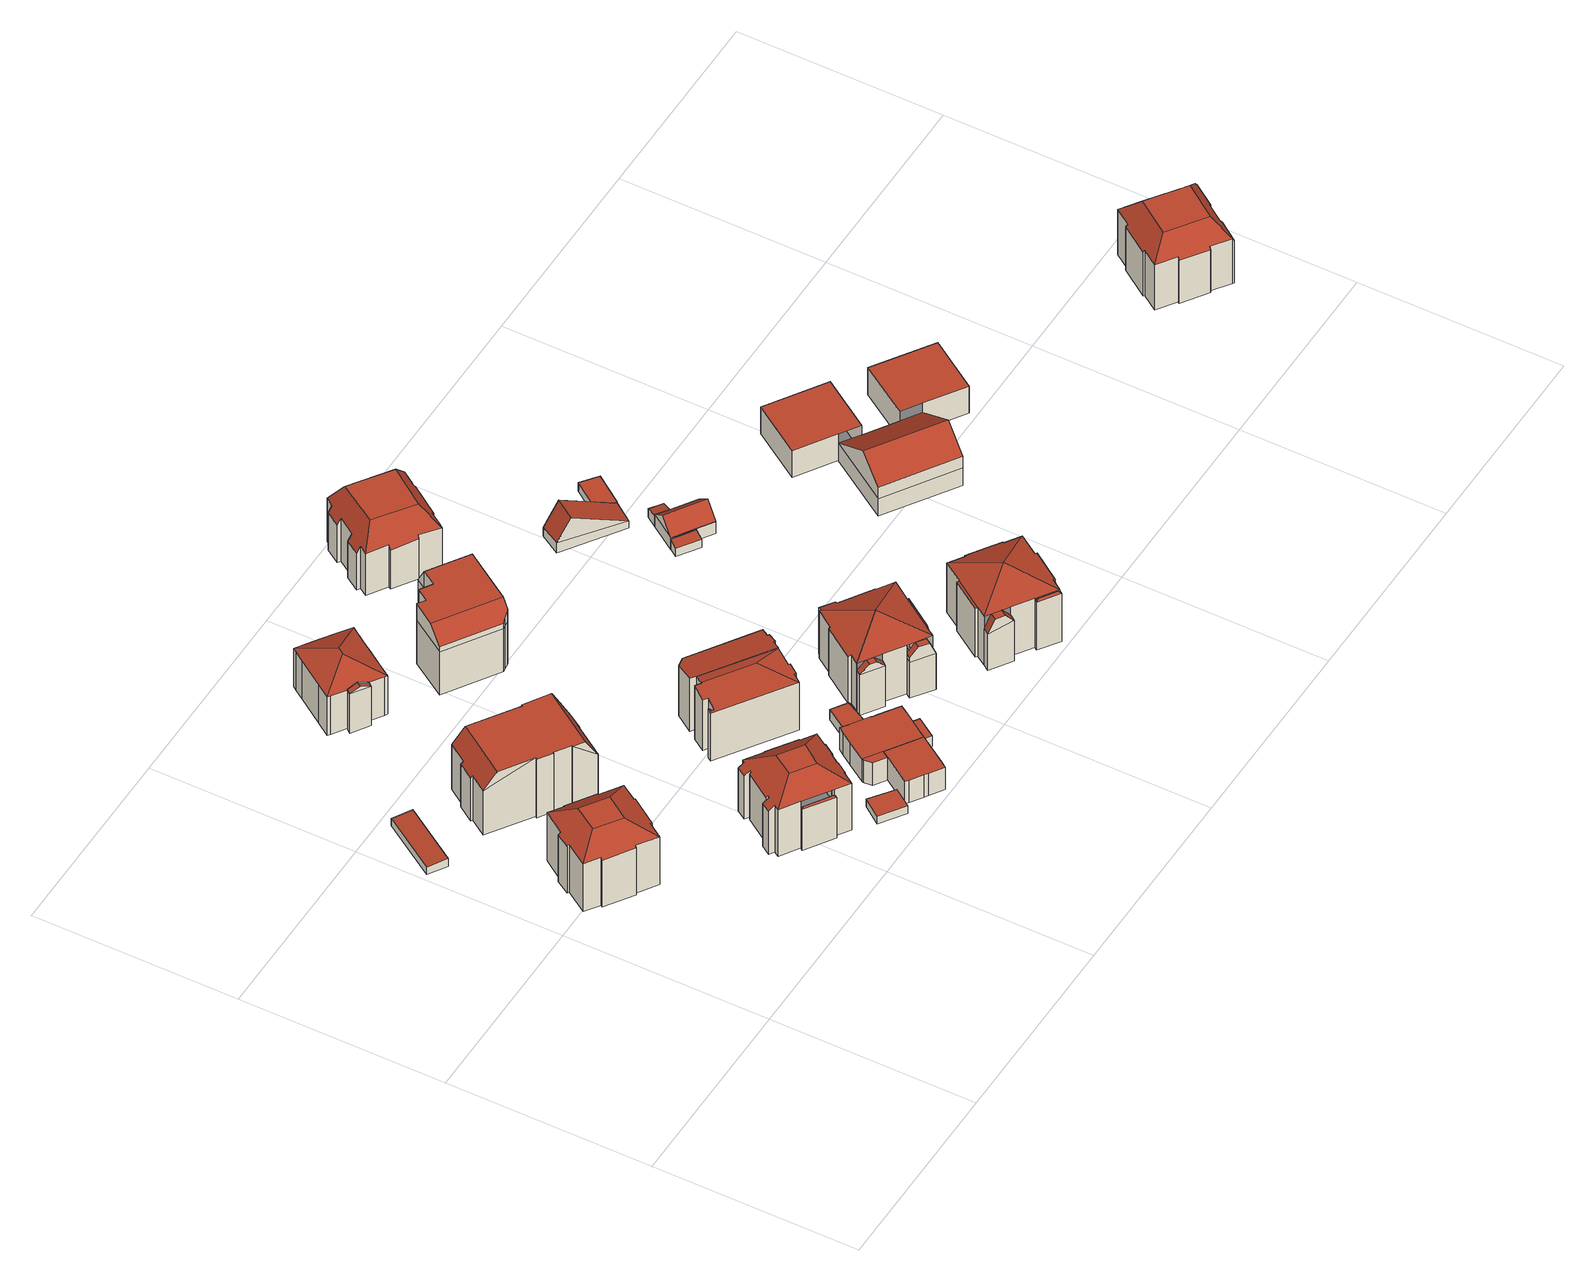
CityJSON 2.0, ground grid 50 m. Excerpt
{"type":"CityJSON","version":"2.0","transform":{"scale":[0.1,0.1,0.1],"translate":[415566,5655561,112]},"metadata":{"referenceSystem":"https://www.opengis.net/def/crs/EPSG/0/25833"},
"CityObjects":{
"building1":{"type":"Building","attributes":{"Dachtyp_tdc":"tdcPolyFlatRoof","Gemeindeschluessel":14612000,"Dachneigung":2.88,"QualitaetDacherkennung":80,"Geometrietyp2DReferenz":"3000","measuredHeight":2.33,"function":"31001_9998","roofType":"2100"},"geometry":[{"type":"Solid","lod":"2","boundaries":[[[[0,1,2,3]],[[1,4,5,2]],[[4,6,7,5]],[[6,0,3,7]],[[6,4,1,0]],[[3,2,5,7]]]],"semantics":{"surfaces":[{"type":"WallSurface"},{"type":"RoofSurface"},{"type":"GroundSurface"}],"values":[[0,0,0,0,1,2]]}}]},
"building2":{"type":"Building","attributes":{"Dachtyp_tdc":"tdcCutTentRoof","Gemeindeschluessel":14612000,"Dachneigung":31.98,"QualitaetDacherkennung":56,"Geometrietyp2DReferenz":"3000","measuredHeight":17.59,"function":"31001_9998","roofType":"9999"},"geometry":[{"type":"Solid","lod":"2","boundaries":[[[[8,9,10,11,12,13,14,15]],[[16,17,18,19,20,8,15,21]],[[22,23,24,25,26,16,21,27]],[[13,28,29,30,31,22,27,14]],[[27,21,15,14]],[[32,33,34,35,36,37,38,39,40,41,42,43,44,45,46,47,48,49,50,51]],[[30,29,32,51]],[[29,28,33,32]],[[28,13,34,33]],[[13,12,35,34]],[[12,11,36,35]],[[11,10,37,36]],[[10,9,38,37]],[[9,8,39,38]],[[8,20,40,39]],[[20,19,41,40]],[[19,18,42,41]],[[18,17,43,42]],[[17,16,44,43]],[[16,26,45,44]],[[26,25,46,45]],[[25,24,47,46]],[[24,23,48,47]],[[23,22,49,48]],[[22,31,50,49]],[[31,30,51,50]]]],"semantics":{"surfaces":[{"type":"RoofSurface"},{"type":"GroundSurface"},{"type":"WallSurface"}],"values":[[0,0,0,0,0,1,2,2,2,2,2,2,2,2,2,2,2,2,2,2,2,2,2,2,2,2]]}}]},
"building3":{"type":"Building","attributes":{"Dachtyp_tdc":"tdcFreeFormRoof","Gemeindeschluessel":14612000,"Dachneigung":0.006,"QualitaetDacherkennung":50,"Geometrietyp2DReferenz":"3000","measuredHeight":17.44,"function":"31001_9998","roofType":"5000"},"geometry":[{"type":"Solid","lod":"2","boundaries":[[[[52,53,54,55]],[[53,56,57,54]],[[56,58,59,57]],[[58,60,61,59]],[[60,62,63,61]],[[62,64,65,63]],[[64,66,67,65]],[[66,68,69,67]],[[68,70,71,69]],[[70,72,73,71]],[[72,74,75,73]],[[74,76,77,75]],[[76,78,79,77]],[[78,80,81,79]],[[80,82,83,81]],[[82,84,85,83]],[[84,86,87,85]],[[86,88,89,87]],[[88,52,55,89]],[[90,62,60,58,56,53,52,91]],[[70,68,92,93,76,74,72]],[[93,92,66,64,90,91,88,86,84,82,80,78]],[[64,62,90]],[[68,66,92]],[[52,88,91]],[[78,76,93]],[[55,54,57,59,61,63,65,67,69,71,73,75,77,79,81,83,85,87,89]]]],"semantics":{"surfaces":[{"type":"WallSurface"},{"type":"RoofSurface"},{"type":"GroundSurface"}],"values":[[0,0,0,0,0,0,0,0,0,0,0,0,0,0,0,0,0,0,0,1,1,1,0,0,0,0,2]]}}]},
"building4":{"type":"Building","attributes":{"Gemeindeschluessel":14612000,"Geometrietyp2DReferenz":"3000","function":"31001_9998","roofType":"9999"},"children":["building4-1","building4-2"]},
"building4-1":{"type":"BuildingPart","attributes":{"Dachtyp_tdc":"tdcCutTentRoof","Dachneigung":35.13,"QualitaetDacherkennung":60,"Geometrietyp2DReferenz":"3000","measuredHeight":17.66,"roofType":"9999"},"parents":["building4"],"geometry":[{"type":"MultiSurface","lod":"2","boundaries":[[[94,95,96,97,98,99]],[[100,101,102,103,104,105,106,107,108,109,110,111,112,94,99,113]],[[99,98,114,113]],[[115,116,117,118,119,120,121,122,123,124,125,126,127,128,129,130,131,132,133,134,135,136,137,138,139,140,141,142,143,144]],[[110,109,116,115]],[[109,108,117,116]],[[108,107,118,117]],[[107,106,119,118]],[[106,105,120,119]],[[105,104,121,120]],[[104,103,122,121]],[[103,102,123,122]],[[102,101,124,123]],[[101,100,125,124]],[[100,145,126,125]],[[145,146,127,126]],[[146,147,128,127]],[[147,148,129,128]],[[148,149,130,129]],[[149,150,131,130]],[[150,151,132,131]],[[151,152,133,132]],[[152,153,134,133]],[[153,154,135,134]],[[154,155,136,135]],[[155,156,137,136]],[[156,157,138,137]],[[157,97,139,138]],[[97,96,140,139]],[[96,158,140]],[[95,141,159]],[[95,94,142,141]],[[94,112,143,142]],[[112,111,144,143]],[[111,110,115,144]],[[149,148,147,146,145,100,113,114]],[[97,157,156,155,154,153,152,151,150,149,114,98]]],"semantics":{"surfaces":[{"type":"RoofSurface"},{"type":"GroundSurface"},{"type":"WallSurface"}],"values":[0,0,0,1,2,2,2,2,2,2,2,2,2,2,2,2,2,2,2,2,2,2,2,2,2,2,2,2,2,2,2,2,2,2,2,0,0]}}]},
"building4-2":{"type":"BuildingPart","attributes":{"Dachtyp_tdc":"tdcFreeFormRoof","Dachneigung":51.42,"QualitaetDacherkennung":9,"Geometrietyp2DReferenz":"3000","measuredHeight":12.62,"roofType":"5000"},"parents":["building4"],"geometry":[{"type":"MultiSurface","lod":"2","boundaries":[[[160,161,162,163]],[[161,159,141,162]],[[158,160,163,140]],[[164,159,161]],[[165,164,161,160]],[[165,160,158]],[[164,165,158,159]],[[163,162,141,140]]],"semantics":{"surfaces":[{"type":"WallSurface"},{"type":"RoofSurface"},{"type":"GroundSurface"}],"values":[0,0,0,1,1,1,1,2]}}]},
"building5":{"type":"Building","attributes":{"Dachtyp_tdc":"tdcPolyFlatRoof","Gemeindeschluessel":14612000,"Dachneigung":0,"QualitaetDacherkennung":70,"Geometrietyp2DReferenz":"3000","measuredHeight":2.36,"function":"31001_9998","roofType":"1000"},"geometry":[{"type":"Solid","lod":"2","boundaries":[[[[166,167,168,169]],[[167,170,171,168]],[[170,172,173,171]],[[172,166,169,173]],[[172,170,167,166]],[[169,168,171,173]]]],"semantics":{"surfaces":[{"type":"WallSurface"},{"type":"RoofSurface"},{"type":"GroundSurface"}],"values":[[0,0,0,0,1,2]]}}]},
"building6":{"type":"Building","attributes":{"Gemeindeschluessel":14612000,"Geometrietyp2DReferenz":"3000","function":"31001_9998","roofType":"9999"},"children":["building6-1","building6-2"]},
"building6-1":{"type":"BuildingPart","attributes":{"Dachtyp_tdc":"tdcGableRoof","Dachneigung":24.91,"QualitaetDacherkennung":66,"Geometrietyp2DReferenz":"3000","measuredHeight":12.84,"roofType":"3100"},"parents":["building6"],"geometry":[{"type":"MultiSurface","lod":"2","boundaries":[[[174,175,176,177,178]],[[175,179,180,176]],[[179,181,182,183,180]],[[179,175,184]],[[174,181,185]],[[175,174,185,184]],[[181,179,184,185]],[[177,176,180,183]]],"semantics":{"surfaces":[{"type":"WallSurface"},{"type":"RoofSurface"},{"type":"GroundSurface"}],"values":[0,0,0,0,0,1,1,2]}}]},
"building6-2":{"type":"BuildingPart","attributes":{"Dachtyp_tdc":"tdcHipRoof","Dachneigung":25.1,"QualitaetDacherkennung":84,"Geometrietyp2DReferenz":"3000","measuredHeight":14.79,"roofType":"3200"},"parents":["building6"],"geometry":[{"type":"MultiSurface","lod":"2","boundaries":[[[186,187,188,189]],[[187,190,191,188]],[[190,192,193,191]],[[192,194,195,193]],[[194,178,177,195]],[[182,196,197,183]],[[198,199,200,201]],[[199,202,203,200]],[[202,186,189,203]],[[198,204,205,206,207]],[[208,196,182,178,194,192,209]],[[206,210,211,212,208,209,207]],[[192,190,187,186,202,199,198,207,209]],[[189,188,191,193,195,177,183,197,213,214,215,216,217,218,219,201,200,203]],[[196,208,213,197]],[[208,212,214,213]],[[212,211,215,214]],[[211,210,216,215]],[[210,206,217,216]],[[206,205,218,217]],[[205,204,219,218]],[[204,198,201,219]]],"semantics":{"surfaces":[{"type":"WallSurface"},{"type":"RoofSurface"},{"type":"GroundSurface"}],"values":[0,0,0,0,0,0,0,0,0,1,1,1,1,2,0,0,0,0,0,0,0,0]}}]},
"building7":{"type":"Building","attributes":{"Dachtyp_tdc":"tdcPolyFlatRoof","Gemeindeschluessel":14612000,"Dachneigung":0,"QualitaetDacherkennung":79,"Geometrietyp2DReferenz":"3000","measuredHeight":6.7,"function":"31001_9998","roofType":"1000"},"geometry":[{"type":"Solid","lod":"2","boundaries":[[[[220,221,222,223]],[[221,224,225,222]],[[224,226,227,225]],[[226,228,229,227]],[[228,230,231,229]],[[230,232,233,231]],[[232,234,235,233]],[[234,236,237,235]],[[236,220,223,237]],[[236,234,232,230,228,226,224,221,220]],[[223,222,225,227,229,231,233,235,237]]]],"semantics":{"surfaces":[{"type":"WallSurface"},{"type":"RoofSurface"},{"type":"GroundSurface"}],"values":[[0,0,0,0,0,0,0,0,0,1,2]]}}]},
"building8":{"type":"Building","attributes":{"Gemeindeschluessel":14612000,"Geometrietyp2DReferenz":"3000","function":"31001_9998","roofType":"9999"},"children":["building8-1","building8-2","building8-3","building8-4"]},
"building8-1":{"type":"BuildingPart","attributes":{"Dachtyp_tdc":"tdcPolyFlatRoof","Dachneigung":0,"QualitaetDacherkennung":78,"Geometrietyp2DReferenz":"3000","measuredHeight":2.94,"roofType":"1000"},"parents":["building8"],"geometry":[{"type":"MultiSurface","lod":"2","boundaries":[[[238,239,240,241]],[[242,243,244,245]],[[243,238,241,244]],[[243,242,239,238]],[[241,240,245,244]]],"semantics":{"surfaces":[{"type":"WallSurface"},{"type":"RoofSurface"},{"type":"GroundSurface"}],"values":[0,0,0,1,2]}}]},
"building8-2":{"type":"BuildingPart","attributes":{"Dachtyp_tdc":"tdcPolyFlatRoof","Dachneigung":0,"QualitaetDacherkennung":60,"Geometrietyp2DReferenz":"3000","measuredHeight":6.69,"roofType":"1000"},"parents":["building8"],"geometry":[{"type":"MultiSurface","lod":"2","boundaries":[[[246,247,248,249,250]],[[228,226,227,229,251]],[[226,252,253,227]],[[252,246,250,253]],[[252,226,228,247,246]],[[250,249,229,227,253]]],"semantics":{"surfaces":[{"type":"WallSurface"},{"type":"RoofSurface"},{"type":"GroundSurface"}],"values":[0,0,0,0,1,2]}}]},
"building8-3":{"type":"BuildingPart","attributes":{"Dachtyp_tdc":"tdcPolyFlatRoof","Dachneigung":0,"QualitaetDacherkennung":47,"Geometrietyp2DReferenz":"3000","measuredHeight":6.54,"roofType":"1000"},"parents":["building8"],"geometry":[{"type":"MultiSurface","lod":"2","boundaries":[[[254,255,256]],[[254,257,231,255]],[[257,251,229,231]],[[248,258,259,249]],[[258,260,261,259]],[[260,262,263,261]],[[262,264,245,263]],[[264,242,245]],[[265,266,267,240,239]],[[266,268,269,267]],[[268,270,271,269]],[[270,272,273,271]],[[272,274,273]],[[272,270,268,266,265,264,262,260,258,248,251,257,254]],[[255,231,229,249,259,261,263,245,240,267,269,271,273]]],"semantics":{"surfaces":[{"type":"WallSurface"},{"type":"RoofSurface"},{"type":"GroundSurface"}],"values":[0,0,0,0,0,0,0,0,0,0,0,0,0,1,2]}}]},
"building8-4":{"type":"BuildingPart","attributes":{"Dachtyp_tdc":"tdcPolyFlatRoof","Dachneigung":2.99,"QualitaetDacherkennung":72,"Geometrietyp2DReferenz":"3000","measuredHeight":3.21,"roofType":"2100"},"parents":["building8"],"geometry":[{"type":"MultiSurface","lod":"2","boundaries":[[[274,275,276,273]],[[277,256,255,278]],[[256,277,275,274]],[[273,276,278,255]],[[275,277,278,276]]],"semantics":{"surfaces":[{"type":"WallSurface"},{"type":"RoofSurface"},{"type":"GroundSurface"}],"values":[0,0,1,2,0]}}]},
"building9":{"type":"Building","attributes":{"Gemeindeschluessel":14612000,"Geometrietyp2DReferenz":"3000","function":"31001_9998","roofType":"9999"},"children":["building9-1","building9-2"]},
"building9-1":{"type":"BuildingPart","attributes":{"Dachtyp_tdc":"tdcPolyFlatRoof","Dachneigung":9.47,"QualitaetDacherkennung":46,"Geometrietyp2DReferenz":"3000","measuredHeight":15.75,"roofType":"2100"},"parents":["building9"],"geometry":[{"type":"MultiSurface","lod":"2","boundaries":[[[279,280,281,282]],[[280,283,284,281]],[[283,285,286,284]],[[285,287,288,286]],[[287,289,290,288]],[[289,291,292,290]],[[293,294,295,296,297]],[[298,299,300,301,302]],[[299,279,282,300]],[[299,298,294,293,291,289,287,285,283,280,279]],[[282,281,284,286,288,290,292,297,296,301,300]],[[291,293,297,292]]],"semantics":{"surfaces":[{"type":"WallSurface"},{"type":"RoofSurface"},{"type":"GroundSurface"}],"values":[0,0,0,0,0,0,0,0,0,1,2,0]}}]},
"building9-2":{"type":"BuildingPart","attributes":{"Dachtyp_tdc":"tdcHipAndGableRoof","Dachneigung":14.17,"QualitaetDacherkennung":45,"Geometrietyp2DReferenz":"3000","measuredHeight":16.1,"roofType":"5000"},"parents":["building9"],"geometry":[{"type":"MultiSurface","lod":"2","boundaries":[[[303,304,305,306]],[[304,307,308,305]],[[307,309,310,308]],[[309,311,312,310]],[[311,313,314,312]],[[313,315,316,314]],[[315,317,318,316]],[[317,302,301,318]],[[295,319,320,296]],[[319,321,322,320]],[[323,324,325,326]],[[324,327,328,325]],[[327,329,330,328]],[[329,331,332,330]],[[331,303,306,332]],[[327,324,323,333,321,319,295,334]],[[295,302,317,334]],[[317,315,313,311,309,307,304,303,331,329,327,334]],[[306,305,308,310,312,314,316,318,301,296,320,322,335,326,325,328,330,332]],[[321,333,335,322]],[[333,323,326,335]]],"semantics":{"surfaces":[{"type":"WallSurface"},{"type":"RoofSurface"},{"type":"GroundSurface"}],"values":[0,0,0,0,0,0,0,0,0,0,0,0,0,0,0,1,1,1,2,0,0]}}]},
"building10":{"type":"Building","attributes":{"Dachtyp_tdc":"tdcFreeFormRoof","Gemeindeschluessel":14612000,"Dachneigung":0.137,"QualitaetDacherkennung":41,"Geometrietyp2DReferenz":"3000","measuredHeight":17.91,"function":"31001_9998","roofType":"5000"},"geometry":[{"type":"Solid","lod":"2","boundaries":[[[[336,337,338,339]],[[339,338,340,341]],[[341,340,342,343]],[[344,345,346,347,348]],[[349,350,345,344]],[[343,342,351,352]],[[352,351,353]],[[353,350,349]],[[354,355,356,357]],[[348,347,355,354]],[[357,356,358,359]],[[360,361,362,363,364,365,366,367,368,369,370,371,372,373]],[[359,358,374,375]],[[343,352,361,360]],[[352,353,362,361]],[[353,349,363,362]],[[349,344,364,363]],[[344,348,365,364]],[[348,354,366,365]],[[354,357,367,366]],[[357,359,368,367]],[[359,375,369,368]],[[375,376,370,369]],[[376,336,371,370]],[[336,339,372,371]],[[339,341,373,372]],[[341,343,360,373]],[[347,346,377,374,358,356,355]],[[350,353,351,342]],[[345,350,342,340,338,337,378,377,346]],[[375,374,377,378,376]],[[376,378,337,336]]]],"semantics":{"surfaces":[{"type":"WallSurface"},{"type":"GroundSurface"},{"type":"RoofSurface"}],"values":[[0,0,0,0,0,0,0,0,0,0,0,1,0,0,0,0,0,0,0,0,0,0,0,0,0,0,0,2,2,2,0,0]]}}]},
"building11":{"type":"Building","attributes":{"Gemeindeschluessel":14612000,"Geometrietyp2DReferenz":"3000","function":"31001_9998","roofType":"9999"},"children":["building11-1","building11-2","building11-3","building11-4","building11-5"]},
"building11-1":{"type":"BuildingPart","attributes":{"Dachtyp_tdc":"tdcFreeFormRoof","Dachneigung":79.99,"QualitaetDacherkennung":16,"Geometrietyp2DReferenz":"3000","measuredHeight":14.56,"roofType":"5000"},"parents":["building11"],"geometry":[{"type":"MultiSurface","lod":"2","boundaries":[[[379,380,381,382]],[[380,383,384,381]],[[385,386,383]],[[387,385,383,380]],[[387,380,379]],[[385,387,379,386]],[[382,381,384,388]],[[383,386,388,384]]],"semantics":{"surfaces":[{"type":"WallSurface"},{"type":"RoofSurface"},{"type":"GroundSurface"}],"values":[0,0,1,1,1,1,2,0]}}]},
"building11-2":{"type":"BuildingPart","attributes":{"Dachtyp_tdc":"tdcCutGableRoof","Dachneigung":43.71,"QualitaetDacherkennung":23,"Geometrietyp2DReferenz":"3000","measuredHeight":14.29,"roofType":"9999"},"parents":["building11"],"geometry":[{"type":"MultiSurface","lod":"2","boundaries":[[[389,390,391,392]],[[390,393,394,391]],[[395,389,392,396]],[[397,398,399,400]],[[393,390,401,402]],[[403,399,398,402,401]],[[389,400,399,403,401,390]],[[395,397,400,389]],[[392,391,394,396]]],"semantics":{"surfaces":[{"type":"WallSurface"},{"type":"RoofSurface"},{"type":"GroundSurface"}],"values":[0,0,0,1,1,1,0,0,2]}}]},
"building11-3":{"type":"BuildingPart","attributes":{"Dachtyp_tdc":"tdcFreeFormRoof","Dachneigung":54.89,"QualitaetDacherkennung":12,"Geometrietyp2DReferenz":"3000","measuredHeight":9.05,"roofType":"5000"},"parents":["building11"],"geometry":[{"type":"MultiSurface","lod":"2","boundaries":[[[404,405,406,407]],[[405,408,409,406]],[[410,411,412,413]],[[410,413,408]],[[411,410,408,405]],[[411,405,404,412]],[[409,414,415,407,406]],[[408,413,414,409]]],"semantics":{"surfaces":[{"type":"WallSurface"},{"type":"RoofSurface"},{"type":"GroundSurface"}],"values":[0,0,1,1,1,1,2,0]}}]},
"building11-4":{"type":"BuildingPart","attributes":{"Dachtyp_tdc":"tdcCutGableRoof","Dachneigung":68.05,"QualitaetDacherkennung":27,"Geometrietyp2DReferenz":"3000","measuredHeight":14.4,"roofType":"9999"},"parents":["building11"],"geometry":[{"type":"MultiSurface","lod":"2","boundaries":[[[416,417,418,419]],[[417,420,421,418]],[[420,422,423,421]],[[424,425,426,427]],[[428,417,429,430]],[[425,428,430,426]],[[416,429,417]],[[420,424,427,422]],[[417,428,425,424,420]],[[423,419,418,421]]],"semantics":{"surfaces":[{"type":"WallSurface"},{"type":"RoofSurface"},{"type":"GroundSurface"}],"values":[0,0,0,1,1,1,0,0,0,2]}}]},
"building11-5":{"type":"BuildingPart","attributes":{"Dachtyp_tdc":"tdcTentRoof","Dachneigung":24.25,"QualitaetDacherkennung":47,"Geometrietyp2DReferenz":"3000","measuredHeight":18.3,"roofType":"3500"},"parents":["building11"],"geometry":[{"type":"MultiSurface","lod":"2","boundaries":[[[431,432,433,394,393]],[[432,434,435,433]],[[434,436,437,435]],[[436,438,439,437]],[[438,440,441,439]],[[440,442,443,441]],[[442,444,445,443]],[[444,446,447,445]],[[446,448,449,447]],[[448,450,451,449]],[[450,452,404,407,451]],[[453,414,413]],[[453,454,455,414]],[[454,456,382,455]],[[456,379,382]],[[457,388,386]],[[457,458,419,388]],[[458,429,416,419]],[[459,460,397,395,396,423,422,427]],[[442,440,438,436,434,432,461]],[[454,453,462,452,450,448,446,444,442,461]],[[458,457,456,454,461]],[[432,431,460,459,458,461]],[[396,394,433,435,437,439,441,443,445,447,449,451,407,415,414,455,382,388,419,423]]],"semantics":{"surfaces":[{"type":"WallSurface"},{"type":"RoofSurface"},{"type":"GroundSurface"}],"values":[0,0,0,0,0,0,0,0,0,0,0,0,0,0,0,0,0,0,0,1,1,1,1,2]}}]},
"building12":{"type":"Building","attributes":{"Dachtyp_tdc":"tdcCutTentRoof","Gemeindeschluessel":14612000,"Dachneigung":0.15,"QualitaetDacherkennung":66,"Geometrietyp2DReferenz":"3000","measuredHeight":18.02,"function":"31001_9998","roofType":"9999"},"geometry":[{"type":"Solid","lod":"2","boundaries":[[[[463,464,465,466]],[[464,467,468,465]],[[467,469,470,468]],[[469,471,472,470]],[[471,473,474,472]],[[473,475,476,474]],[[475,477,478,476]],[[477,479,480,478]],[[479,481,482,480]],[[481,483,484,482]],[[483,485,486,484]],[[485,487,488,486]],[[487,489,490,488]],[[489,491,492,490]],[[491,493,494,492]],[[493,495,496,494]],[[495,497,498,496]],[[497,499,500,498]],[[499,501,502,500]],[[501,503,504,502]],[[503,505,506,504]],[[505,507,508,506]],[[507,509,510,508]],[[509,511,512,510]],[[511,513,514,512]],[[513,515,516,514]],[[515,517,518,516]],[[517,519,520,518]],[[519,463,466,520]],[[485,483,481,479,477,475,521,522]],[[503,501,499,497,495,493,491,489,487,485,522,523]],[[515,513,511,509,507,505,503,523,524]],[[475,473,471,469,467,464,463,519,517,515,524,521]],[[524,523,522,521]],[[466,465,468,470,472,474,476,478,480,482,484,486,488,490,492,494,496,498,500,502,504,506,508,510,512,514,516,518,520]]]],"semantics":{"surfaces":[{"type":"WallSurface"},{"type":"RoofSurface"},{"type":"GroundSurface"}],"values":[[0,0,0,0,0,0,0,0,0,0,0,0,0,0,0,0,0,0,0,0,0,0,0,0,0,0,0,0,0,1,1,1,1,1,2]]}}]},
"building13":{"type":"Building","attributes":{"Gemeindeschluessel":14612000,"Geometrietyp2DReferenz":"3000","function":"31001_9998","roofType":"9999"},"children":["building13-1","building13-2","building13-3","building13-4"]},
"building13-1":{"type":"BuildingPart","attributes":{"Dachtyp_tdc":"tdcCutGableRoof","Dachneigung":65.34,"QualitaetDacherkennung":18,"Geometrietyp2DReferenz":"3000","measuredHeight":14.55,"roofType":"9999"},"parents":["building13"],"geometry":[{"type":"MultiSurface","lod":"2","boundaries":[[[525,526,527,528]],[[526,529,530,527]],[[529,531,532,530]],[[526,525,533,534]],[[529,526,534,535]],[[531,529,535,536]],[[535,534,533,536]],[[528,527,530,532]]],"semantics":{"surfaces":[{"type":"WallSurface"},{"type":"RoofSurface"},{"type":"GroundSurface"}],"values":[0,0,0,1,0,1,1,2]}}]},
"building13-2":{"type":"BuildingPart","attributes":{"Dachtyp_tdc":"tdcTentRoof","Dachneigung":24.12,"QualitaetDacherkennung":48,"Geometrietyp2DReferenz":"3000","measuredHeight":18.56,"roofType":"3500"},"parents":["building13"],"geometry":[{"type":"MultiSurface","lod":"2","boundaries":[[[537,538,539,540]],[[538,541,542,539]],[[541,543,544,542]],[[543,545,546,544]],[[545,547,548,546]],[[547,549,550,548]],[[549,551,552,553,550]],[[554,555,525,528,556,557]],[[558,559,560,561,532,531]],[[562,563,564,565,566]],[[563,567,568,564]],[[567,569,570,568]],[[569,537,540,570]],[[551,549,547,545,543,541,571]],[[558,555,554,551,571]],[[563,562,559,558,571]],[[541,538,537,569,567,563,571]],[[540,539,542,544,546,548,550,553,556,528,532,561,565,564,568,570]]],"semantics":{"surfaces":[{"type":"WallSurface"},{"type":"RoofSurface"},{"type":"GroundSurface"}],"values":[0,0,0,0,0,0,0,0,0,0,0,0,0,1,1,1,1,2]}}]},
"building13-3":{"type":"BuildingPart","attributes":{"Dachtyp_tdc":"tdcFreeFormRoof","Dachneigung":42.09,"QualitaetDacherkennung":11,"Geometrietyp2DReferenz":"3000","measuredHeight":14.7,"roofType":"5000"},"parents":["building13"],"geometry":[{"type":"MultiSurface","lod":"2","boundaries":[[[552,572,573,553]],[[572,574,575,573]],[[574,557,556,575]],[[576,557,574]],[[577,576,574,572]],[[577,572,552]],[[576,577,552,557]],[[553,573,575,556]]],"semantics":{"surfaces":[{"type":"WallSurface"},{"type":"RoofSurface"},{"type":"GroundSurface"}],"values":[0,0,0,1,1,1,1,2]}}]},
"building13-4":{"type":"BuildingPart","attributes":{"Dachtyp_tdc":"tdcPolyFlatRoof","Dachneigung":0,"QualitaetDacherkennung":29,"Geometrietyp2DReferenz":"3000","measuredHeight":14.43,"roofType":"1000"},"parents":["building13"],"geometry":[{"type":"MultiSurface","lod":"2","boundaries":[[[578,579,580,581]],[[579,566,565,580]],[[560,578,581,561]],[[560,566,579,578]],[[581,580,565,561]]],"semantics":{"surfaces":[{"type":"WallSurface"},{"type":"RoofSurface"},{"type":"GroundSurface"}],"values":[0,0,0,1,2]}}]},
"building14":{"type":"Building","attributes":{"Dachtyp_tdc":"tdcFreeFormRoof","Gemeindeschluessel":14612000,"Dachneigung":27.26,"QualitaetDacherkennung":4,"Geometrietyp2DReferenz":"3000","measuredHeight":9.01,"function":"31001_9998","roofType":"5000"},"geometry":[{"type":"Solid","lod":"2","boundaries":[[[[582,583,584,585]],[[583,586,587,584]],[[586,588,589,587]],[[588,590,591,589]],[[590,582,585,591]],[[592,593,588,586]],[[583,582,590,593,592]],[[590,588,593]],[[586,583,592]],[[585,584,587,589,591]]]],"semantics":{"surfaces":[{"type":"WallSurface"},{"type":"RoofSurface"},{"type":"GroundSurface"}],"values":[[0,0,0,0,0,1,1,0,0,2]]}}]},
"building15":{"type":"Building","attributes":{"Dachtyp_tdc":"tdcPolyFlatRoof","Gemeindeschluessel":14612000,"Dachneigung":12.87,"QualitaetDacherkennung":65,"Geometrietyp2DReferenz":"3000","measuredHeight":3.08,"function":"31001_9998","roofType":"2100"},"geometry":[{"type":"Solid","lod":"2","boundaries":[[[[594,595,596,597]],[[595,598,599,596]],[[598,600,601,599]],[[600,602,603,601]],[[602,594,597,603]],[[602,600,598,595,594]],[[597,596,599,601,603]]]],"semantics":{"surfaces":[{"type":"WallSurface"},{"type":"RoofSurface"},{"type":"GroundSurface"}],"values":[[0,0,0,0,0,1,2]]}}]},
"building16":{"type":"Building","attributes":{"Dachtyp_tdc":"tdcFreeFormRoof","Gemeindeschluessel":14612000,"Dachneigung":41.65,"QualitaetDacherkennung":75,"Geometrietyp2DReferenz":"3000","measuredHeight":6.82,"function":"31001_9998","roofType":"5000"},"geometry":[{"type":"Solid","lod":"2","boundaries":[[[[604,605,606,607]],[[605,608,609,606]],[[608,610,611,609]],[[610,612,613,611]],[[612,614,615,613]],[[614,616,617,615]],[[616,618,619,617]],[[618,604,607,619]],[[616,614,612,620,621,618]],[[622,621,620,623,624,625]],[[604,622,625,605]],[[605,625,624,608]],[[608,624,623,610]],[[610,623,620,612]],[[618,621,622,604]],[[607,606,609,611,613,615,617,619]]]],"semantics":{"surfaces":[{"type":"WallSurface"},{"type":"RoofSurface"},{"type":"GroundSurface"}],"values":[[0,0,0,0,0,0,0,0,1,1,0,0,0,0,0,2]]}}]},
"building17":{"type":"Building","attributes":{"Dachtyp_tdc":"tdcPolyFlatRoof","Gemeindeschluessel":14612000,"Dachneigung":13.68,"QualitaetDacherkennung":70,"Geometrietyp2DReferenz":"3000","measuredHeight":3.17,"function":"31001_9998","roofType":"2100"},"geometry":[{"type":"Solid","lod":"2","boundaries":[[[[626,627,628,613]],[[627,629,630,628]],[[629,631,617,630]],[[631,632,615,617]],[[632,626,613,615]],[[632,631,629,627,626]],[[613,628,630,617,615]]]],"semantics":{"surfaces":[{"type":"WallSurface"},{"type":"RoofSurface"},{"type":"GroundSurface"}],"values":[[0,0,0,0,0,1,2]]}}]},
"building18":{"type":"Building","attributes":{"Dachtyp_tdc":"tdcPolyFlatRoof","Gemeindeschluessel":14612000,"Dachneigung":3,"QualitaetDacherkennung":76,"Geometrietyp2DReferenz":"3000","measuredHeight":2.47,"function":"31001_9998","roofType":"2100"},"geometry":[{"type":"Solid","lod":"2","boundaries":[[[[633,634,635,636]],[[634,637,638,635]],[[637,639,640,638]],[[639,633,636,640]],[[639,637,634,633]],[[636,635,638,640]]]],"semantics":{"surfaces":[{"type":"WallSurface"},{"type":"RoofSurface"},{"type":"GroundSurface"}],"values":[[0,0,0,0,1,2]]}}]},
"building19":{"type":"Building","attributes":{"Gemeindeschluessel":14612000,"Geometrietyp2DReferenz":"3000","function":"31001_9998","roofType":"9999"},"children":["building19-1","building19-2","building19-3"]},
"building19-1":{"type":"BuildingPart","attributes":{"Dachtyp_tdc":"tdcGableRoof","Dachneigung":35.15,"QualitaetDacherkennung":58,"Geometrietyp2DReferenz":"3000","measuredHeight":13.38,"roofType":"3100"},"parents":["building19"],"geometry":[{"type":"MultiSurface","lod":"2","boundaries":[[[641,642,643,644]],[[645,646,647,648]],[[649,650,651,652]],[[650,641,644,651]],[[653,654,655,656]],[[646,645,642,655,654,649]],[[641,656,655,642]],[[650,653,656,641]],[[649,654,653,650]],[[644,643,648,647,652,651]]],"semantics":{"surfaces":[{"type":"WallSurface"},{"type":"RoofSurface"},{"type":"GroundSurface"}],"values":[0,0,0,0,1,1,0,0,0,2]}}]},
"building19-2":{"type":"BuildingPart","attributes":{"Dachtyp_tdc":"tdcPolyFlatRoof","Dachneigung":0,"QualitaetDacherkennung":89,"Geometrietyp2DReferenz":"3000","measuredHeight":8,"roofType":"1000"},"parents":["building19"],"geometry":[{"type":"MultiSurface","lod":"2","boundaries":[[[657,658,659,643,642]],[[658,660,661,659]],[[660,662,663,661]],[[662,664,645,648,663]],[[662,660,658,657,664]],[[648,643,659,661,663]]],"semantics":{"surfaces":[{"type":"WallSurface"},{"type":"RoofSurface"},{"type":"GroundSurface"}],"values":[0,0,0,0,1,2]}}]},
"building19-3":{"type":"BuildingPart","attributes":{"Dachtyp_tdc":"tdcPolyFlatRoof","Dachneigung":0,"QualitaetDacherkennung":88,"Geometrietyp2DReferenz":"3000","measuredHeight":8.01,"roofType":"1000"},"parents":["building19"],"geometry":[{"type":"MultiSurface","lod":"2","boundaries":[[[665,666,667,647,646]],[[666,668,669,667]],[[668,670,671,669]],[[670,672,649,652,671]],[[672,670,668,666,665]],[[647,667,669,671,652]]],"semantics":{"surfaces":[{"type":"WallSurface"},{"type":"RoofSurface"},{"type":"GroundSurface"}],"values":[0,0,0,0,1,2]}}]},
"building20":{"type":"Building","attributes":{"Dachtyp_tdc":"tdcCutTentRoof","Gemeindeschluessel":14612000,"Dachneigung":0.047,"QualitaetDacherkennung":60,"Geometrietyp2DReferenz":"3000","measuredHeight":17.89,"function":"31001_9998","roofType":"9999"},"geometry":[{"type":"Solid","lod":"2","boundaries":[[[[673,674,675,676]],[[674,677,678,675]],[[677,679,680,678]],[[679,681,682,680]],[[681,683,684,682]],[[683,685,686,684]],[[685,687,688,686]],[[687,689,690,688]],[[689,691,692,690]],[[691,693,694,692]],[[693,695,696,694]],[[695,697,698,696]],[[697,699,700,698]],[[699,701,702,700]],[[701,703,704,702]],[[703,705,706,704]],[[705,707,708,706]],[[707,709,710,708]],[[709,711,712,710]],[[711,713,714,712]],[[713,715,716,714]],[[715,673,676,716]],[[691,689,687,685,683,681,679,677,717,718]],[[701,699,697,695,693,691,718,719]],[[711,709,707,705,703,701,719,720]],[[677,674,673,715,713,711,720,717]],[[720,719,718,717]],[[676,675,678,680,682,684,686,688,690,692,694,696,698,700,702,704,706,708,710,712,714,716]]]],"semantics":{"surfaces":[{"type":"WallSurface"},{"type":"RoofSurface"},{"type":"GroundSurface"}],"values":[[0,0,0,0,0,0,0,0,0,0,0,0,0,0,0,0,0,0,0,0,0,0,1,1,1,1,1,2]]}}]}
},
"vertices":[
[93,967,39],[136,939,42],[136,939,18],[93,967,18],[47,803,42],[47,803,18],[4,831,39],[4,831,18],
[319,533,157],[270,566,157],[273,571,153],[207,615,153],[204,611,156],[170,634,156],[185,568,189],[248,525,189],[225,393,156],[249,430,156],[254,427,153],[299,494,153],[295,496,156],[209,468,189],[76,493,156],[111,470,156],[108,466,152],[174,421,153],[177,425,156],[147,511,189],[133,580,156],[128,583,152],[107,550,152],[112,547,156],[128,583,13],[133,580,13],[170,634,13],[204,611,13],[207,615,13],[273,571,13],[270,566,13],[319,533,13],[295,496,13],[299,494,13],[254,427,13],[249,430,13],[225,393,13],[177,425,13],[174,421,13],[108,466,13],[111,470,13],[76,493,13],[112,547,13],[107,550,13],
[167,786,147],[195,828,147],[195,828,15],[167,786,15],[191,830,141],[191,830,15],[217,869,142],[217,869,15],[221,866,148],[221,866,15],[252,911,149],[252,911,15],[389,818,190],[389,818,15],[391,821,190],[391,821,15],[461,776,169],[461,776,15],[464,743,132],[464,743,15],[444,711,131],[444,711,15],[441,714,138],[441,714,15],[387,634,139],[387,634,15],[337,667,190],[337,667,15],[338,670,190],[338,670,15],[302,694,190],[302,694,15],[300,692,190],[300,692,15],[266,714,190],[266,714,15],[269,718,190],[269,718,15],[277,893,190],[194,768,190],[452,783,190],[363,650,190],
[419,217,153],[464,188,153],[531,143,153],[564,121,153],[548,195,190],[493,232,190],[511,355,153],[506,348,153],[494,356,143],[480,334,143],[492,326,153],[488,321,153],[485,323,150],[441,258,150],[445,255,153],[442,251,153],[430,260,142],[415,237,142],[427,229,153],[525,283,190],[582,244,190],[430,260,14],[442,251,14],[445,255,14],[441,258,14],[485,323,14],[488,321,14],[492,326,14],[480,334,14],[494,356,14],[506,348,14],[511,355,14],[555,325,14],[558,328,14],[625,283,14],[622,279,14],[655,257,14],[635,227,14],[637,226,14],[619,199,14],[617,200,14],[602,178,14],[604,176,14],[586,149,14],[584,151,14],[564,121,14],[531,143,14],[464,188,14],[419,217,14],[427,229,14],[415,237,14],[555,325,153],[558,328,150],[625,283,150],[622,279,153],[655,257,153],[635,227,153],[637,226,152],[619,199,152],[617,200,153],[602,178,153],[604,176,151],[586,149,151],[584,151,153],[531,143,136],[464,188,136],
[527,137,136],[460,182,136],[460,182,14],[527,137,14],[464,183,140],[526,142,140],
[696,87,36],[665,43,36],[665,43,13],[696,87,13],[606,83,36],[606,83,13],[640,129,36],[640,129,13],
[340,1162,132],[331,1150,133],[331,1150,16],[340,1162,16],[340,1162,131],[289,1178,133],[289,1178,16],[298,1190,133],[298,1190,131],[298,1190,16],[310,1164,144],[318,1177,144],
[431,1218,131],[422,1205,131],[422,1205,16],[431,1218,16],[400,1171,131],[400,1171,16],[377,1137,131],[377,1137,16],[371,1141,131],[371,1141,16],[266,1212,131],[266,1212,16],[466,1270,131],[460,1261,131],[460,1261,16],[466,1270,16],[443,1236,131],[443,1236,16],[429,1296,131],[387,1324,131],[350,1349,131],[369,1251,164],[260,1216,131],[358,1235,164],[343,1339,131],[327,1315,131],[283,1250,131],[260,1216,16],[283,1250,16],[327,1315,16],[343,1339,16],[350,1349,16],[387,1324,16],[429,1296,16],
[723,37,80],[694,56,80],[694,56,13],[723,37,13],[686,62,80],[686,62,13],[730,129,80],[730,129,13],[741,146,80],[741,146,13],[821,93,80],[821,93,13],[775,24,80],[775,24,13],[765,9,80],[765,9,13],[732,31,80],[732,31,13],
[862,298,43],[820,219,43],[820,219,13],[862,298,13],[776,248,43],[825,323,43],[825,323,13],[776,248,13],
[698,170,80],[700,173,80],[700,173,79],[700,173,13],[698,170,13],[741,146,79],[701,148,80],[701,148,13],
[835,114,79],[835,114,13],[835,114,45],[821,93,79],[730,219,79],[730,219,13],[748,246,79],[748,246,13],[758,261,79],[758,261,13],[776,248,79],[820,219,79],[819,218,79],[819,218,13],[830,211,79],[830,211,13],[878,179,79],[878,179,13],[867,162,79],[867,162,13],[867,162,45],
[894,144,44],[894,144,13],[862,96,44],[862,96,13],
[677,604,163],[704,610,159],[704,610,14],[677,604,14],[861,505,159],[861,505,14],[848,487,163],[848,487,14],[852,484,163],[852,484,14],[837,461,168],[837,461,14],[833,463,168],[833,463,14],[824,450,170],[820,444,172],[820,444,170],[820,444,14],[824,450,14],[661,552,172],[648,561,172],[648,561,14],[661,552,14],[661,552,170],
[603,486,159],[601,482,158],[601,482,14],[603,486,14],[607,478,158],[607,478,14],[623,502,165],[623,502,14],[613,509,165],[613,509,14],[634,540,175],[634,540,14],[647,531,175],[647,531,14],[648,533,175],[648,533,14],[803,419,166],[803,419,14],[794,405,164],[794,405,14],[783,380,159],[779,382,160],[779,382,14],[783,380,14],[766,363,156],[766,363,14],[594,479,156],[594,479,14],[600,489,159],[600,489,14],[798,403,163],[756,460,175],[798,403,14],
[555,1145,146],[555,1145,196],[575,1174,196],[575,1174,146],[604,1156,196],[604,1156,146],[627,1191,196],[627,1191,146],[673,1054,146],[673,1054,196],[644,1009,196],[632,991,178],[632,991,146],[722,1128,146],[722,1128,196],[642,1214,147],[642,1214,146],[738,1152,146],[629,990,146],[629,990,176],[614,988,167],[614,988,146],[606,986,162],[606,986,146],[627,1191,17],[642,1214,17],[738,1152,17],[722,1128,17],[673,1054,17],[632,991,17],[629,990,17],[614,988,17],[606,986,17],[479,1069,17],[537,1157,17],[555,1145,17],[575,1174,17],[604,1156,17],[479,1069,162],[479,1069,146],[537,1157,146],[501,1103,196],[537,1157,196],
[1091,287,143],[1095,284,143],[1095,284,14],[1091,287,14],[1043,206,143],[1043,206,14],[1042,210,160],[1038,210,143],[1092,283,159],[1038,210,14],
[915,239,136],[865,273,136],[865,273,14],[915,239,14],[873,285,136],[873,285,14],[924,251,136],[924,251,14],[924,251,137],[907,262,157],[899,250,157],[915,239,137],[884,260,157],[892,272,157],[890,256,157],
[1084,360,95],[1090,368,95],[1090,368,14],[1084,360,14],[1124,345,95],[1124,345,14],[1114,343,105],[1091,358,105],[1082,357,95],[1116,334,95],[1116,334,14],[1082,357,14],
[1021,185,121],[1012,172,121],[1012,172,14],[1021,185,14],[962,207,121],[962,207,14],[970,219,121],[970,219,14],[962,207,134],[979,195,158],[988,208,158],[970,219,134],[1001,180,157],[1021,185,122],[1009,193,157],
[873,285,157],[874,285,157],[874,285,14],[889,307,157],[889,307,14],[884,311,154],[884,311,14],[937,389,154],[937,389,14],[941,387,156],[941,387,14],[971,431,156],[971,431,14],[975,428,156],[975,428,14],[982,439,151],[982,439,14],[1014,417,151],[1014,417,14],[1010,410,155],[1010,410,14],[1084,360,157],[1116,334,159],[1121,331,159],[1121,331,14],[1091,287,159],[1038,210,160],[1021,185,160],[970,219,159],[924,251,158],[996,308,197],[1082,357,158],
[881,1361,146],[885,1358,138],[885,1358,16],[881,1361,16],[838,1287,135],[838,1287,16],[833,1290,143],[833,1290,16],[830,1286,143],[830,1286,16],[812,1258,141],[812,1258,16],[805,1248,141],[805,1248,16],[760,1281,143],[760,1281,16],[757,1277,135],[757,1277,16],[701,1314,132],[701,1314,16],[704,1320,143],[704,1320,16],[659,1350,140],[659,1350,16],[672,1370,141],[672,1370,16],[664,1375,124],[664,1375,16],[687,1409,125],[687,1409,16],[694,1404,142],[694,1404,16],[721,1445,144],[721,1445,16],[714,1450,127],[714,1450,16],[737,1485,128],[737,1485,16],[744,1480,145],[744,1480,16],[757,1499,146],[757,1499,16],[801,1468,146],[801,1468,16],[805,1475,133],[805,1475,16],[864,1435,130],[864,1435,16],[861,1431,140],[861,1431,16],[907,1400,138],[907,1400,16],[904,1395,147],[904,1395,16],[902,1392,147],[902,1392,16],[884,1366,146],[884,1366,16],[794,1298,197],[702,1363,197],[763,1460,196],[860,1392,196],
[1174,83,138],[1164,69,138],[1164,69,16],[1174,83,16],[1112,104,124],[1112,104,16],[1122,118,124],[1122,118,16],[1157,95,162],[1147,80,162],[1126,94,161],[1136,109,161],
[1334,193,161],[1331,189,163],[1331,189,16],[1334,193,16],[1367,165,163],[1367,165,16],[1335,117,163],[1335,117,16],[1340,114,161],[1340,114,16],[1291,42,161],[1291,42,16],[1287,45,163],[1287,45,16],[1269,19,163],[1269,19,159],[1269,19,16],[1220,52,163],[1174,83,162],[1220,52,16],[1220,52,159],[1122,118,162],[1138,143,162],[1138,143,161],[1138,143,16],[1188,216,162],[1220,264,162],[1220,264,16],[1188,216,16],[1188,216,161],[1258,239,162],[1258,239,16],[1260,243,160],[1260,243,16],[1246,141,202],
[1264,11,159],[1264,11,16],[1215,44,159],[1215,44,16],[1221,45,163],[1262,18,163],
[1134,146,161],[1183,219,161],[1183,219,16],[1134,146,16],
[1146,1019,29],[1112,971,29],[1112,971,8],[1146,1019,8],[973,1067,38],[973,1067,8],[1003,1116,33],[1003,1116,8],[1105,1048,54],[1105,1048,8],[1001,1047,98],[1034,1096,98],
[1090,845,30],[1104,865,36],[1104,865,5],[1090,845,5],[1122,853,36],[1122,853,5],[1154,832,36],[1154,832,5],[1140,811,30],[1140,811,5],
[1192,807,38],[1154,832,38],[1154,832,4],[1192,807,4],[1122,853,38],[1122,853,4],[1104,865,38],[1104,865,4],[1147,928,39],[1147,928,4],[1164,917,39],[1164,917,4],[1177,908,38],[1177,908,4],[1234,870,38],[1234,870,4],[1125,897,72],[1213,838,72],[1192,807,39],[1104,865,39],[1122,853,39],[1154,832,39],
[1147,928,36],[1164,954,29],[1164,954,4],[1194,933,29],[1194,933,4],[1177,908,36],[1164,917,36],
[1154,1117,34],[1195,1088,32],[1195,1088,9],[1154,1117,9],[1146,1019,32],[1146,1019,9],[1105,1048,34],[1105,1048,9],
[1403,534,58],[1504,688,58],[1504,688,6],[1403,534,6],[1550,657,58],[1625,608,58],[1625,608,6],[1550,657,6],[1671,578,58],[1570,424,58],[1570,424,6],[1671,578,6],[1570,424,92],[1608,481,140],[1440,591,140],[1403,534,92],
[1504,688,86],[1413,747,86],[1413,747,6],[1493,869,86],[1493,869,6],[1630,779,86],[1630,779,6],[1550,657,86],
[1625,608,86],[1705,730,86],[1705,730,6],[1842,639,86],[1842,639,6],[1762,518,86],[1762,518,6],[1671,578,86],
[2420,402,147],[2417,398,152],[2417,398,18],[2420,402,18],[2460,368,152],[2460,368,18],[2464,365,146],[2464,365,18],[2426,311,146],[2426,311,18],[2422,313,152],[2422,313,18],[2391,269,152],[2391,269,18],[2395,266,146],[2395,266,18],[2360,217,146],[2360,217,18],[2357,219,152],[2357,219,18],[2314,250,152],[2314,250,18],[2311,246,146],[2311,246,18],[2251,288,147],[2251,288,18],[2254,292,152],[2254,292,18],[2209,323,152],[2209,323,18],[2236,362,152],[2236,362,18],[2233,364,148],[2233,364,18],[2282,434,148],[2282,434,18],[2285,432,152],[2285,432,18],[2313,471,152],[2313,471,18],[2357,440,152],[2357,440,18],[2360,444,147],[2360,444,18],[2412,353,197],[2354,270,197],[2263,333,197],[2322,417,197]
]}
